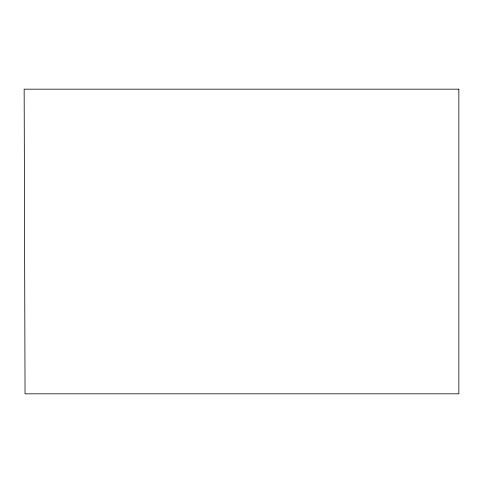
<?xml version="1.0" encoding="UTF-8"?>
<svg xmlns="http://www.w3.org/2000/svg" width="483" height="483" viewBox="0 0 483 483"><rect width="100%" height="100%" fill="white"/><g stroke="black" fill="none" stroke-linecap="round" stroke-linejoin="round"><path stroke-width="0.72" d="M458.85 89.174L24.15 89.174L25.044 393.826L458.85 393.826L458.85 89.174"/></g></svg>
